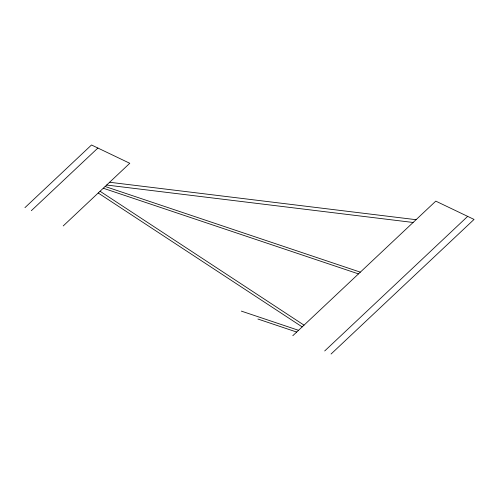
<?xml version="1.0" encoding="UTF-8"?>
<svg xmlns="http://www.w3.org/2000/svg" width="499" height="499" viewBox="0 0 499 499"><rect width="100%" height="100%" fill="white"/><g stroke="black" fill="none" stroke-linecap="round" stroke-linejoin="round"><path stroke-width="0.75" d="M24.95 207.64L91.51 144.984L129.777 163.285L63.217 225.935M31.325 210.69L97.885 148.035M292.801 335.715L435.783 201.128L474.05 219.423L331.068 354.016M324.693 350.965L467.675 216.373M109.618 182.26L416.066 219.691M106.661 185.042L413.103 222.473M105.121 186.489L360.328 272.155M103.268 188.229L358.482 273.895M241.335 311.108L298.545 330.313M257.902 319.029L296.699 332.053M100.056 191.254L304.028 325.155M98.209 192.994L302.176 326.895"/></g></svg>
